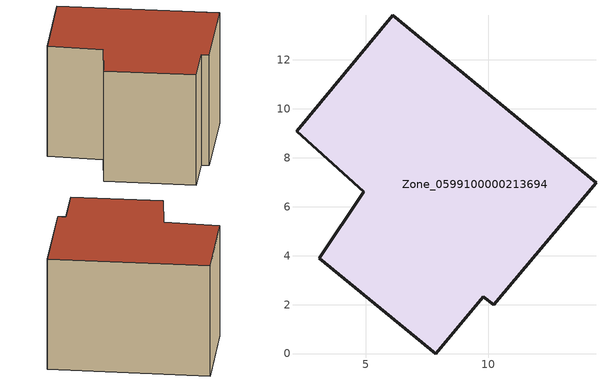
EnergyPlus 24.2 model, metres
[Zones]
Zone_0599100000213694
 floor ground (C_G): 10.24,1.99 9.8,2.33 7.86,0 3.11,3.89 4.92,6.61 2.17,9.09 6.11,13.82 14.41,6.98 z0
 wall outside (C_F): 9.8,2.33 10.24,1.99 14.41,6.98 6.11,13.82 2.17,9.09 4.92,6.61 3.11,3.89 7.86,0 9.8,2.33 z0:8.04
 roof outside (C_R): 4.92,6.61 3.11,3.89 7.86,0 9.8,2.33 10.24,1.99 14.41,6.98 6.11,13.82 2.17,9.09 z8.04
[BUILDING]
Pand.0599100000213694: North Axis=0; Terrain=City; Loads Convergence Tolerance Value=0.04; Temperature Convergence Tolerance Value=0.4; Solar Distribution=FullExterior; Maximum Number of Warmup Days=25; Minimum Number of Warmup Days=1
[Site:Location]
Rotterdam.The.Hague.AP_ZH_NLD Design_Conditions: Latitude=51.96; Longitude=4.45; Time Zone=1; Elevation=-4.5
[SITE:GROUNDTEMPERATURE:BUILDINGSURFACE]
18, 18, 18, 18, 18, 18, 18, 18, 18, 18, 18, 18
[MATERIAL] Thermal Absorptance=0.9; Solar Absorptance=0.7; Visible Absorptance=0.7
Name | Roughness | Thickness | Conductivity | Density | Specific Heat
G.TC.1946-1964 | MediumSmooth | 0.15 | 1 | 540 | 1210
F.TC.1946-1964 | Rough | 0.3 | 0.857143 | 1920 | 840
R.TC.1946-1964 | MediumRough | 0.2 | 0.235294 | 1500 | 1000
[CONSTRUCTION]
C_G: G.TC.1946-1964
C_F: F.TC.1946-1964
C_R: R.TC.1946-1964
[ZONE]
Zone_0599100000213694: Type=1; Multiplier=1; Ceiling Height=Autocalculate; Volume=Autocalculate; Floor Area=autocalculate; Part of Total Floor Area=Yes
[ZONEINFILTRATION:DESIGNFLOWRATE]
Infil_Zone_0599100000213694: Zone or ZoneList or Space or SpaceList=Zone_0599100000213694; Schedule=AlwaysOn; Design Flow Rate Calculation Method=Flow/Area; Flow Rate per Floor Area=0.003; Constant Term Coefficient=1; Temperature Term Coefficient=0; Velocity Term Coefficient=0; Velocity Squared Term Coefficient=0
[HVACTEMPLATE:ZONE:IDEALLOADSAIRSYSTEM]
Zone_0599100000213694: Maximum Heating Supply Air Temperature=50; Minimum Cooling Supply Air Temperature=13; Maximum Heating Supply Air Humidity Ratio=0.0156; Minimum Cooling Supply Air Humidity Ratio=0.0077; Heating Limit=NoLimit; Cooling Limit=NoLimit; Dehumidification Control Type=ConstantSensibleHeatRatio; Cooling Sensible Heat Ratio=0.7; Dehumidification Setpoint=60; Humidification Control Type=None; Humidification Setpoint=30; Outdoor Air Method=None; Outdoor Air Flow Rate per Person=0.00944; Outdoor Air Flow Rate per Zone Floor Area=0; Outdoor Air Flow Rate per Zone=0; Demand Controlled Ventilation Type=None; Outdoor Air Economizer Type=NoEconomizer; Heat Recovery Type=None; Sensible Heat Recovery Effectiveness=0.7; Latent Heat Recovery Effectiveness=0.65
[ZONECONTROL:THERMOSTAT]
ThermostatControl_Zone_0599100000213694: Zone or ZoneList=Zone_0599100000213694; Control Type Schedule=DualSetpointControlType; Control 1=Thermostat_Zone_0599100000213694; Temperature Difference Between Cutout And Setpoint=0
[THERMOSTATSETPOINT:DUALSETPOINT]
Thermostat_Zone_0599100000213694: Heating Setpoint Temperature Schedule=HeatingSetpoint_Zone_0599100000213694; Cooling Setpoint Temperature Schedule=CoolingSetpoint_Zone_0599100000213694
[SCHEDULE:COMPACT]
HeatingSetpoint_Zone_0599100000213694: Through: 12/31, For: AllDays, Until: 24:00, 21
CoolingSetpoint_Zone_0599100000213694: Through: 12/31, For: AllDays, Until: 24:00, 24
DualSetpointControlType: Through: 12/31, For: AllDays, Until: 24:00, 4
AlwaysOn: Through: 12/31, For: AllDays, Until: 24:00, 1
